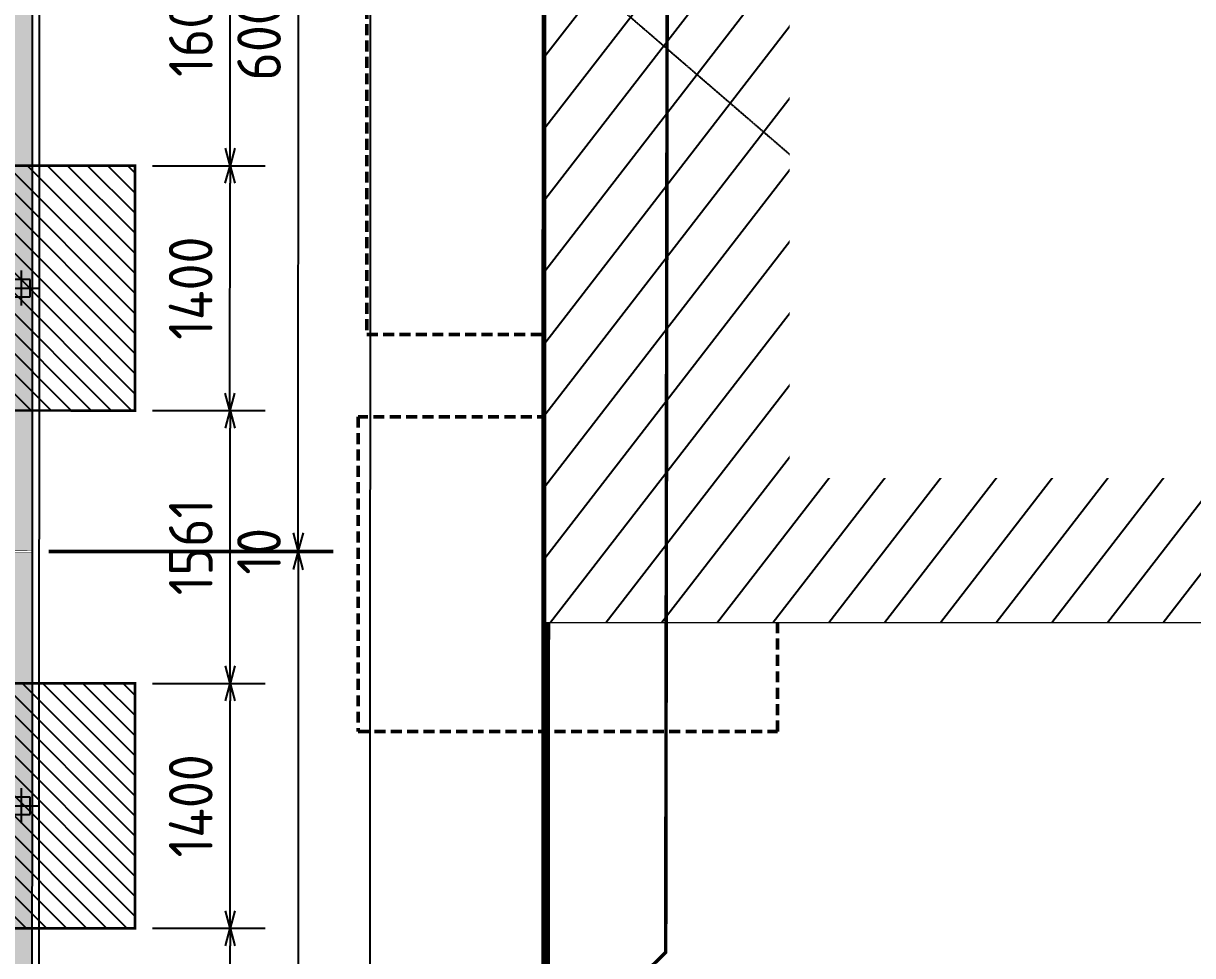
# Model space of a CAD drawing. Header units: centimetres. Extents: x -6122352 to 7132207, y -1694241 to 1947892.
# Drawn here: x 201279 to 207969, y -128891 to -123559 of the extents above; entities that cross this region are included whole.
import ezdxf
from ezdxf.xclip import XClip

# ---------------------------------------------------------------- set-up
doc = ezdxf.new("R2010")
doc.units = ezdxf.units.CM
doc.header["$MEASUREMENT"] = 0
doc.header["$XCLIPFRAME"] = 2
doc.header["$PDMODE"] = 66
doc.header["$PDSIZE"] = 100
for name, pattern in [('DASHED2', [0.375, 0.25, -0.125]), ('XR-AR-END-SETTING OUT PLAN$0$23261-XR-AR-SI-GF$0$HIDDEN', [0.375, 0.25, -0.125]), ('XR-AR-END-SETTING OUT PLAN$0$23585-XR-AR-END-GROUND FLOOR$0$945-4P-1-101-GROUND FLOOR PLAN$0$XR-MIDDLE-GROUND FLOOR PLAN$0$HIDDEN2', [0.1875, 0.125, -0.0625]), ('XR-AR-END-SETTING OUT PLAN$0$23585-XR-AR-END-GROUND FLOOR$0$XR-END-GROUND FLOOR PLAN$0$HIDDEN2', [0.1875, 0.125, -0.0625])]:
    doc.linetypes.add(name, pattern=pattern)
for name, color, linetype in [('00-MI-DIM', 7, 'Continuous'), ('23585-XR-AR-BOUNDARY WALLS AND SETBACKS$0$setback', 7, 'XR-AR-END-SETTING OUT PLAN$0$23261-XR-AR-SI-GF$0$HIDDEN'), ('@MI-FOOTINGS', 7, 'Continuous'), ('@MI-REF LAYER', 7, 'Continuous'), ('@MI-TYPE-02', 6, 'Continuous'), ('B_TH_6', 7, 'Continuous')]:
    doc.layers.add(name, color=color, linetype=linetype)
doc.layers.add('08-Compound Wall-2', color=6, linetype='Continuous', lineweight=25, true_color=0xff00ff)
for name, color, linetype, lineweight in [('@ Foundations', 4, 'DASHED2', 50), ('A-ANNO-TEXT', 3, 'Continuous', 25), ('XR-AR-END-SETTING OUT PLAN$0$23585-XR-AR-END-GROUND FLOOR$0$A-DOOR-FULL', 1, 'Continuous', 9), ('XR-AR-END-SETTING OUT PLAN$0$23585-XR-AR-END-GROUND FLOOR$0$A-GLAZ-SILL', 8, 'Continuous', 5), ('XR-AR-END-SETTING OUT PLAN$0$23585-XR-AR-END-GROUND FLOOR$0$A-GLAZ-WNDO', 232, 'Continuous', 9), ('XR-AR-END-SETTING OUT PLAN$0$23585-XR-AR-END-GROUND FLOOR$0$A-WALL', 7, 'Continuous', 30), ('XR-AR-END-SETTING OUT PLAN$0$23585-XR-AR-END-GROUND FLOOR$0$S-COLS', 51, 'Continuous', 40), ('XR-AR-END-SETTING OUT PLAN$0$23585-XR-AR-END-GROUND FLOOR$0$S-COLS-PATT', 8, 'Continuous', 5)]:
    doc.layers.add(name, color=color, linetype=linetype, lineweight=lineweight)
doc.styles.add('Schueco-BEMSTIL', font='isocpeur.ttf', dxfattribs={"width": 0.9})
doc.styles.get("Standard").update_dxf_attribs({"font": 'arial.ttf'})
doc.dimstyles.new('LEADER', dxfattribs={"dimtxt": 0.18, "dimasz": 0.25, "dimexe": 0.18, "dimexo": 0.0625, "dimgap": 0.09, "dimtad": 0, "dimtih": 1, "dimtoh": 1, "dimdec": 4, "dimzin": 0, "dimdsep": 46, "dimtxsty": 'Standard', "dimblk": 'DOT', "dimcen": 0.09, "dimadec": 0, "dimazin": 0, "dimtfac": 1, "dimtdec": 4, "dimtofl": 0, "dimtmove": 0, "dimatfit": 3, "dimldrblk": 'DOT', "dimfxl": 1, "dimtolj": 1, "dimtzin": 0, "dimarcsym": 0})
doc.dimstyles.new('MI- JWC-TXT-2.5 MM', dxfattribs={"dimscale": 1.5, "dimtxt": 2.5, "dimasz": 1, "dimexe": 2, "dimexo": 1, "dimgap": 1, "dimtad": 1, "dimdec": 0, "dimdsep": 46, "dimtxsty": 'Schueco-BEMSTIL', "dimblk": 'OPEN30', "dimcen": 0, "dimdle": 2, "dimclrd": 140, "dimclre": 8, "dimclrt": 40, "dimadec": 0, "dimazin": 2, "dimtfac": 1, "dimtdec": 0, "dimtix": 1, "dimtmove": 2, "dimatfit": 3, "dimldrblk": 'OPEN', "dimfxl": 2, "dimlwd": -1, "dimlwe": -1, "dimarcsym": 0})

# ---------------------------------------------------------------- blocks, each defined once
blk = doc.blocks.new('23585-XR-AR-BOUNDARY WALLS AND SETBACKS')
at = {"layer": '08-Compound Wall-2'}
blk.add_lwpolyline([(496661.8879833916, 2768995.669443217), (496644.2671144888, 2769011.816279922), (496638.2220302026, 2769005.218743674), (496634.1686299393, 2769000.794943388), (496630.1152299397, 2768996.371143387), (496626.0618284178, 2768991.947541727), (496622.0082282795, 2768987.523741574), (496617.9548299392, 2768983.099943387), (496613.9014284183, 2768978.676341726), (496607.7875857719, 2768972.003674042), (496625.4091565373, 2768955.857538376)], dxfattribs=at)
at = {"layer": '23585-XR-AR-BOUNDARY WALLS AND SETBACKS$0$setback', "ltscale": 40, "const_width": 0.05}
blk.add_lwpolyline([(496658.8904438047, 2768994.618443312), (496644.5136244429, 2769007.792603783), (496640.3602061271, 2769003.259610265), (496636.3067982168, 2768998.835801632), (496632.2533982176, 2768994.412001632), (496628.1999525758, 2768989.988351822), (496624.1463484088, 2768985.564547272), (496620.0929982165, 2768981.140801632), (496616.039552577, 2768976.717151821), (496611.8848731982, 2768972.182721277), (496626.262358151, 2768959.00904762), (496630.4169551398, 2768963.54325382), (496634.4703508894, 2768967.967049183), (496638.5237508903, 2768972.390849182), (496642.5771508896, 2768976.814649183), (496646.6305508894, 2768981.238449182), (496650.6839508899, 2768985.662249183), (496654.7373508896, 2768990.086049182), (496658.8904438047, 2768994.618443312)], dxfattribs=at)
blk = doc.blocks.new('A$C9d9485f6')
at = {"layer": 'A-ANNO-TEXT', "rotation": 312.4881850805905}
blk.add_blockref('23585-XR-AR-BOUNDARY WALLS AND SETBACKS', (-2377088.534775567, -1504219.252137818), dxfattribs=at)
blk = doc.blocks.new('*U37')
for points in [[(91, -5.684341886080801e-14), (41, -5.684341886080801e-14), (41, 1021), (91, 1021)], [(0, 0), (38, -5.684341886080801e-14), (38, -50), (50, -50), (50, -109.9999999801787), (0, -109.9999999801787)], [(1100, 2.842170943040401e-14), (1062, -2.842170943040401e-14), (1062, -49.99999999999997), (1050, -49.99999999999997), (1050, -109.9999999801786), (1100, -109.9999999801786)]]:
    blk.add_lwpolyline(points, close=True)
at = {"color": 8, "linetype": 'XR-AR-END-SETTING OUT PLAN$0$23585-XR-AR-END-GROUND FLOOR$0$XR-END-GROUND FLOOR PLAN$0$HIDDEN2'}
blk.add_arc((41, -5.684341886080801e-14), 1021, 1.594950045944486e-15, 90, dxfattribs=at)
at = {"layer": 'XR-AR-END-SETTING OUT PLAN$0$23585-XR-AR-END-GROUND FLOOR$0$A-GLAZ-SILL', "linetype": 'XR-AR-END-SETTING OUT PLAN$0$23585-XR-AR-END-GROUND FLOOR$0$945-4P-1-101-GROUND FLOOR PLAN$0$XR-MIDDLE-GROUND FLOOR PLAN$0$HIDDEN2', "ltscale": 3}
blk.add_lwpolyline([(0, 0), (1100, 0), (1100, -109.9999999801786), (0, -109.9999999801786)], close=True, dxfattribs=at)
blk = doc.blocks.new('XR-AR-END-SETTING OUT PLAN$0$23585-XR-AR-END-GROUND FLOOR$0$A$C75a8815d')
at = {"layer": 'XR-AR-END-SETTING OUT PLAN$0$23585-XR-AR-END-GROUND FLOOR$0$S-COLS', "color": 252, "lineweight": 30}
for points in [[(-0.02841067314147949, 3499.999932765961), (-0.02841019630432129, 2699.999933242798), (249.9715893268585, 2699.999932765961), (249.9715902805328, 3499.999933004379)], [(3.814697265625e-06, 0.001664876937866211), (3.814697265625e-06, 550.001665353775), (250.0000038146973, 550.0016646385193), (250.0000038146973, 0.001665115356445312)]]:
    blk.add_lwpolyline(points, close=True, dxfattribs=at)
blk = doc.blocks.new('XR-AR-END-SETTING OUT PLAN')
at = {"layer": 'XR-AR-END-SETTING OUT PLAN$0$23585-XR-AR-END-GROUND FLOOR$0$A-GLAZ-SILL', "color": 8}
blk.add_line((3250.100986972451, 6049.997144699097), (3250.10133947432, 8199.998291492462), dxfattribs=at)
at = {"layer": 'XR-AR-END-SETTING OUT PLAN$0$23585-XR-AR-END-GROUND FLOOR$0$A-GLAZ-WNDO', "color": 8}
for p, q in [((3000.101339235902, 8199.998291015625), (3000.101339116693, 8149.998291015625)), ((3150.100986912847, 6099.997143745422), (3150.101339116693, 8199.998291015625)), ((3150.101339116693, 8199.998291015625), (3150.101339295506, 8149.998290538788)), ((3150.101339295506, 8149.998290538788), (3000.101339116693, 8149.998291015625)), ((3000.101213410497, 7447.998108863831), (3000.101213350892, 7497.998109340668)), ((3000.101213350892, 7497.998109340668), (3150.101213827729, 7497.998108386993)), ((3150.101213827729, 7497.998108386993), (3150.101213887334, 7447.998108863831)), ((3150.101213887334, 7447.998108863831), (3000.101213410497, 7447.998108863831)), ((3000.100987270474, 6746.998107910156), (3000.100986436009, 6796.998108863831)), ((3000.100986436009, 6796.998108863831), (3150.100987270474, 6796.998108863831)), ((3150.100987270474, 6796.998108863831), (3150.100986376405, 6746.998108863831)), ((3150.100986376405, 6746.998108863831), (3000.100987270474, 6746.998107910156)), ((3000.100986972451, 6049.997144699097), (3000.100986972451, 6099.997144699097)), ((3000.100986972451, 6099.997144699097), (3150.100986912847, 6099.997143745422)), ((3150.100986912847, 6099.997143745422), (3150.100987151265, 6049.997144699097)), ((3000.100986972451, 6049.997144699097), (3250.100986972451, 6049.997144699097))]:
    blk.add_line(p, q, dxfattribs=at)
for points in [[(3250.122793927789, 8199.997313976288), (3000.101339235902, 8199.998291015625)], [(3000.101213350892, 7497.998109340668), (3000.101339116693, 8149.998291015625)], [(3050.101339116693, 8149.998291015625), (3050.101213350892, 7497.998108863831)], [(3000.100986972451, 6099.997144699097), (3000.101213410497, 7447.998108863831)], [(3050.101213291287, 7447.998109340668), (3050.100986912847, 6796.998107910156)], [(3050.100986853242, 6746.998108386993), (3050.1009863168, 6099.997145175934)]]:
    blk.add_lwpolyline(points, dxfattribs=at)
at = {"layer": 'XR-AR-END-SETTING OUT PLAN$0$23585-XR-AR-END-GROUND FLOOR$0$A-WALL', "color": 8}
for points in [[(9250.102083459496, 6650.001490592957), (9050.100989297032, 6650.001235485077), (9050.10098965466, 8750.000639915466), (6850.11106570065, 8750.002635478973), (6850.111066058278, 8700.0026679039), (6750.111065879464, 8700.002668380737), (6750.111065879464, 8750.000871658325), (6650.111065939069, 8750.000871658325), (6650.111065283418, 8850.002022743225), (6950.111065164208, 8850.002250671387), (6950.111065879464, 8899.99970960617), (7050.111065879464, 8899.99970817566), (7050.11106570065, 8850.002797603607), (9050.099628582597, 8850.000640392303), (9050.10098899901, 10349.9981546402), (7050.11106581986, 10349.99975156784), (7050.111065998673, 9799.999710083008), (6950.11106570065, 9799.999708652496), (6950.112433806062, 10550.00580835342), (7050.108891561627, 10550.00580835342), (7050.104876235127, 10449.99988079071), (9050.099116638303, 10449.9981546402), (9049.948119357228, 19523.36598014832), (9249.950268521905, 19523.36597967148)], [(4790.1072358042, 8749.999267578125), (3250.101112738252, 8749.997854709625), (3250.123472645879, 8199.998291492462), (3000.123275354505, 8199.998291015625), (3000.100934281945, 8999.998242855072), (4540.107388034463, 8999.998847484589), (4540.107358470559, 9049.998554706573), (4790.107358232141, 9049.99855518341)], [(5650.11106570065, 8750.000054359436), (4790.107256367803, 8749.999291419983), (4790.107256188989, 8850.000108718872), (5650.111065641046, 8850.001082897186)], [(3250.12934859097, 5750.006791114807), (3250.100409820676, 5750.006854534149), (3250.100986972451, 6049.997144699097), (3000.129348531365, 6049.997144699097), (3000.129348650575, 5499.999974727631), (3250.129348769784, 5500.006791591644)], [(3250.129348710179, 5499.998108386993), (7760.105232134461, 5500.00174665451), (7760.105232253671, 5750.00045633316), (3250.129348531365, 5749.997789859772)]]:
    blk.add_lwpolyline(points, close=True, dxfattribs=at)
at = {"layer": 'XR-AR-END-SETTING OUT PLAN$0$23585-XR-AR-END-GROUND FLOOR$0$A-DOOR-FULL', "color": 8, "xscale": 0.9090909090912127, "yscale": 0.9090909090912127, "zscale": 0.9090909090912127, "rotation": 179.9999999999999}
blk.add_blockref('*U37', (6650.111066237092, 8750.001082897186), dxfattribs=at)
at = {"layer": 'XR-AR-END-SETTING OUT PLAN$0$23585-XR-AR-END-GROUND FLOOR$0$S-COLS-PATT', "color": 8}
blk.add_blockref('XR-AR-END-SETTING OUT PLAN$0$23585-XR-AR-END-GROUND FLOOR$0$A$C75a8815d', (3000.129344239831, 5499.998310089111), dxfattribs=at)
blk = doc.blocks.new('END UNIT')
at = {"xscale": 0.001, "yscale": 0.001, "zscale": 0.001}
blk.add_blockref('XR-AR-END-SETTING OUT PLAN', (-9.150201729830158, 0), dxfattribs=at)
blk = doc.blocks.new('TH_6')
blk.add_blockref('END UNIT', (495802.3053798428, 2769163.996563952))
blk = doc.blocks.new('A$Ce2a03a74')
at = {"layer": 'B_TH_6', "xscale": 999.9914829579993, "yscale": 999.9914829579993, "zscale": 999.9914829579993}
blk.add_blockref('TH_6', (-495790404.5228079, -2769140733.343811), dxfattribs=at)
blk = doc.blocks.new('23585-XR-AR-MALDIVE-2$0$TH_6')
at = {"ltscale": 10, "xscale": 0.00100002623446598, "yscale": 0.00100002623446598, "zscale": 0.00100002623446598}
blk.add_blockref('A$Ce2a03a74', (495794.6272259735, 2769164.318430193), dxfattribs=at)
at = {"layer": '@ Foundations', "linetype": 'DASHED2', "ltscale": 0.25}
for points in [[(495795.1302812214, 2769171.141854167), (495797.4302812215, 2769171.141854167), (495797.4302812215, 2769174.041854167), (495795.1302812214, 2769174.041854167)], [(495797.4802812214, 2769168.871854167), (495797.4802812214, 2769170.671854167), (495795.0802812214, 2769170.671854167), (495795.0802812214, 2769168.871854167)]]:
    blk.add_lwpolyline(points, close=True, dxfattribs=at)
blk = doc.blocks.new('_Dot')
at = {"color": 0, "linetype": 'ByBlock', "lineweight": -2}
blk.add_line((-0.5, 0), (-1, 0), dxfattribs=at)
at = {"color": 0, "linetype": 'ByBlock', "const_width": 0.5}
blk.add_lwpolyline([(-0.25, 0, 1), (0.25, 0, 1)], format="xyb", close=True, dxfattribs=at)
blk = doc.blocks.new('_Open30')
at = {"color": 0, "linetype": 'ByBlock', "lineweight": -2}
for p, q in [((-1, 0.26794919), (0, 0)), ((0, 0), (-1, -0.26794919)), ((0, 0), (-1, 0))]:
    blk.add_line(p, q, dxfattribs=at)
blk = doc.blocks.new('*D1238')
at = {"layer": '00-MI-DIM', "color": 8, "transparency": 16777216}
for p, q in [((436944.3528244827, -191369.7870916967), (438571.1533360409, -191370.0785694161)), ((436946.5045704855, -197269.6402167009), (438570.096245418, -197269.9311194854))]:
    blk.add_line(p, q, dxfattribs=at)
at = {"layer": '00-MI-DIM', "color": 140, "transparency": 16777216}
blk.add_line((438371.1354220135, -191470.0427333356), (438370.114165866, -197169.8952866152), dxfattribs=at)
at = {"layer": 'Defpoints', "color": 0, "transparency": 16777216}
for p in [(436844.3528260879, -191369.769174459), (436846.5045720906, -197269.6222994632), (438370.0962486283, -197269.89528501)]:
    blk.add_point(p, dxfattribs=at)
at = {"layer": '00-MI-DIM', "color": 140, "transparency": 16777216, "xscale": 100, "yscale": 100, "zscale": 100}
for p, rotation in [((438371.1533392512, -191370.0427349407), 89.98973417893167), ((438370.0962486283, -197269.89528501), 269.9897341789317)]:
    blk.add_blockref('_Open30', p, dxfattribs=dict(at, rotation=rotation))
at = {"layer": '00-MI-DIM', "color": 40, "transparency": 16777216, "insert": (438145.6247975514, -194319.9286961905), "char_height": 250, "attachment_point": 5, "rotation": 89.98973417893166, "style": 'Schueco-BEMSTIL'}
blk.add_mtext('5900', dxfattribs=at)
blk = doc.blocks.new('_Open')
at = {"color": 0, "linetype": 'ByBlock', "lineweight": -2}
for p, q in [((-1, 0.1666666666666667), (0, 0)), ((-1, -0.1666666666666667), (0, 0)), ((0, 0), (-1, 0))]:
    blk.add_line(p, q, dxfattribs=at)
blk = doc.blocks.new('*D1239')
at = {"layer": '00-MI-DIM', "color": 140, "transparency": 16777216}
for p, q in [((438371.1730482955, -191260.0427368601), (438371.1909655333, -191160.0427384652)), ((438371.1533393341, -191370.0427349407), (438371.1551310578, -191360.0427352549)), ((438371.1354220964, -191470.0427333356), (438371.1175048586, -191570.0427317305))]:
    blk.add_line(p, q, dxfattribs=at)
at = {"layer": '00-MI-DIM', "color": 8, "transparency": 16777216}
for p, q in [((436944.3528244827, -191369.7870916967), (438571.1533361238, -191370.0785694162)), ((436944.3563694643, -191359.787092325), (438571.1551278476, -191360.0785697303))]:
    blk.add_line(p, q, dxfattribs=at)
at = {"layer": 'Defpoints', "color": 0, "transparency": 16777216}
for p in [(436844.3528260879, -191369.769174459), (436844.3563710694, -191359.7691750873), (438371.1551310578, -191360.0427352549)]:
    blk.add_point(p, dxfattribs=at)
at = {"layer": '00-MI-DIM', "color": 140, "transparency": 16777216, "xscale": 100, "yscale": 100, "zscale": 100}
for p, rotation in [((438371.1551310578, -191360.0427352549), 269.9897341789317), ((438371.1533393341, -191370.0427349407), 89.98973417893167)]:
    blk.add_blockref('_Open30', p, dxfattribs=dict(at, rotation=rotation))
at = {"layer": '00-MI-DIM', "color": 40, "transparency": 16777216, "insert": (438146.1542388076, -191365.002421313), "char_height": 250, "attachment_point": 5, "rotation": 89.98973417893166, "style": 'Schueco-BEMSTIL'}
blk.add_mtext('10', dxfattribs=at)
blk = doc.blocks.new('*D1240')
at = {"layer": '00-MI-DIM', "color": 8, "transparency": 16777216}
for p, q in [((436946.4833584462, -185359.7874693318), (438572.2301621358, -185360.0787582559)), ((436944.3563694642, -191359.787092325), (438571.1551278898, -191360.0785697303))]:
    blk.add_line(p, q, dxfattribs=at)
at = {"layer": '00-MI-DIM', "color": 140, "transparency": 16777216}
blk.add_line((438371.1730483377, -191260.04273686), (438372.2122481084, -185460.0429221753), dxfattribs=at)
at = {"layer": 'Defpoints', "color": 0, "transparency": 16777216}
for p in [(436846.4833600514, -185359.7695520941), (438372.2301653461, -185360.0429237805), (436844.3563710693, -191359.7691750873)]:
    blk.add_point(p, dxfattribs=at)
at = {"layer": '00-MI-DIM', "color": 140, "transparency": 16777216, "xscale": 100, "yscale": 100, "zscale": 100}
for p, rotation in [((438372.2301653461, -185360.0429237805), 89.98973417893167), ((438371.1551311, -191360.0427352549), 269.9897341789317)]:
    blk.add_blockref('_Open30', p, dxfattribs=dict(at, rotation=rotation))
at = {"layer": '00-MI-DIM', "color": 40, "transparency": 16777216, "insert": (438146.6926518347, -188360.0025157542), "char_height": 250, "attachment_point": 5, "rotation": 89.98973417893166, "style": 'Schueco-BEMSTIL'}
blk.add_mtext('6000', dxfattribs=at)
blk = doc.blocks.new('*D1252')
at = {"layer": '00-MI-DIM', "color": 8, "transparency": 16777216}
for p, q in [((436895.3779130885, -149271.1944580374), (438990.7380413861, -149271.5698886985)), ((436886.5042159107, -197271.618946779), (438982.1376910816, -197271.9944264163))]:
    blk.add_line(p, q, dxfattribs=at)
at = {"layer": '00-MI-DIM', "color": 140, "transparency": 16777216}
blk.add_line((438782.1556115296, -197171.958593546), (438790.7201273586, -149371.534052618), dxfattribs=at)
at = {"layer": 'Defpoints', "color": 0, "transparency": 16777216}
for p in [(436795.3779146937, -149271.1765407997), (438790.7380445963, -149271.5340542231), (436786.5042175158, -197271.6010295413)]:
    blk.add_point(p, dxfattribs=at)
at = {"layer": '00-MI-DIM', "color": 140, "transparency": 16777216, "xscale": 100, "yscale": 100, "zscale": 100}
for p, rotation in [((438790.7380445963, -149271.5340542231), 89.98973417893167), ((438782.1376942919, -197271.9585919409), 269.9897341789317)]:
    blk.add_blockref('_Open30', p, dxfattribs=dict(at, rotation=rotation))
at = {"layer": '00-MI-DIM', "color": 40, "transparency": 16777216, "insert": (438561.4378730557, -173271.7060092971), "char_height": 250, "attachment_point": 5, "rotation": 89.98973417893166, "style": 'Schueco-BEMSTIL'}
blk.add_mtext('48000', dxfattribs=at)
blk = doc.blocks.new('T2-FOOTING PLAN')
at = {"layer": '@MI-FOOTINGS', "transparency": 33554679}
h = blk.add_hatch(dxfattribs=at)
h.set_pattern_fill('ANSI31', color=8, scale=650)
h.set_pattern_definition([(45, (0, 0), (-57.45242597140699, 57.45242597140699), [])])
h.paths.add_polyline_path([(-700, 650), (700, 650), (700, -650), (-700, -650)])
at = {"layer": '@MI-FOOTINGS', "color": 160, "true_color": 0x3340f0, "const_width": 15}
blk.add_lwpolyline([(-700, 650), (700, 650), (700, -650), (-700, -650)], close=True, dxfattribs=at)
at = {"layer": '@MI-FOOTINGS', "color": 30}
blk.add_point((0, 0), dxfattribs=at)
blk = doc.blocks.new('*D1221')
at = {"layer": '00-MI-DIM', "color": 8, "transparency": 16777216}
for p, q in [((437537.175861144, -193520.819653304), (438180.6089818574, -193520.9349387476)), ((437536.8876695258, -195120.8196741245), (438180.3223060457, -195120.9349598397))]:
    blk.add_line(p, q, dxfattribs=at)
at = {"layer": '00-MI-DIM', "color": 140, "transparency": 16777216}
blk.add_line((437980.3402264937, -195020.8991269695), (437980.59106783, -193620.8991026671), dxfattribs=at)
at = {"layer": 'Defpoints', "color": 0, "transparency": 16777216}
for p in [(437437.1758627492, -193520.8017360663), (437980.6089850677, -193520.8991042722), (437436.8876711309, -195120.8017568868)]:
    blk.add_point(p, dxfattribs=at)
at = {"layer": '00-MI-DIM', "color": 140, "transparency": 16777216, "xscale": 100, "yscale": 100, "zscale": 100}
for p, rotation in [((437980.6089850677, -193520.8991042722), 89.98973417893167), ((437980.3223092559, -195120.8991253643), 269.9897341789317)]:
    blk.add_blockref('_Open30', p, dxfattribs=dict(at, rotation=rotation))
at = {"layer": '00-MI-DIM', "color": 40, "transparency": 16777216, "insert": (437755.4656507734, -194320.8588010334), "char_height": 250, "attachment_point": 5, "rotation": 89.98973417893166, "style": 'Schueco-BEMSTIL'}
blk.add_mtext('1600', dxfattribs=at)
blk = doc.blocks.new('*D1222')
at = {"layer": '00-MI-DIM', "color": 8, "transparency": 16777216}
for p, q in [((437537.4267024918, -192120.8196757759), (438180.8598232049, -192120.9349612196)), ((437537.1758611441, -193520.819653304), (438180.608981877, -193520.9349387476))]:
    blk.add_line(p, q, dxfattribs=at)
at = {"layer": '00-MI-DIM', "color": 140, "transparency": 16777216}
blk.add_line((437980.626902325, -193420.8991058774), (437980.8419091775, -192220.899125139), dxfattribs=at)
at = {"layer": 'Defpoints', "color": 0, "transparency": 16777216}
for p in [(437437.426704097, -192120.8017585382), (437980.8598264152, -192120.8991267441), (437437.1758627492, -193520.8017360663)]:
    blk.add_point(p, dxfattribs=at)
at = {"layer": '00-MI-DIM', "color": 140, "transparency": 16777216, "xscale": 100, "yscale": 100, "zscale": 100}
for p, rotation in [((437980.8598264152, -192120.8991267441), 89.98973417893167), ((437980.6089850873, -193520.8991042722), 269.9897341789317)]:
    blk.add_blockref('_Open30', p, dxfattribs=dict(at, rotation=rotation))
at = {"layer": '00-MI-DIM', "color": 40, "transparency": 16777216, "insert": (437755.7344093628, -192820.8588017233), "char_height": 250, "attachment_point": 5, "rotation": 89.98973417893166, "style": 'Schueco-BEMSTIL'}
blk.add_mtext('1400', dxfattribs=at)
blk = doc.blocks.new('*D1223')
at = {"layer": '00-MI-DIM', "color": 8, "transparency": 16777216}
for p, q in [((437536.6281738217, -190559.8932782983), (438181.1394980897, -190560.0087569263)), ((437537.4267024918, -192120.819675776), (438180.8598232268, -192120.9349612196))]:
    blk.add_line(p, q, dxfattribs=at)
at = {"layer": '00-MI-DIM', "color": 140, "transparency": 16777216}
blk.add_line((437980.8777436747, -192020.8991283493), (437981.1215840623, -190659.9729208457), dxfattribs=at)
at = {"layer": 'Defpoints', "color": 0, "transparency": 16777216}
for p in [(437436.6281754269, -190559.8753610606), (437981.1395013, -190559.9729224508), (437437.4267040969, -192120.8017585383)]:
    blk.add_point(p, dxfattribs=at)
at = {"layer": '00-MI-DIM', "color": 140, "transparency": 16777216, "xscale": 100, "yscale": 100, "zscale": 100}
for p, rotation in [((437981.1395013, -190559.9729224508), 89.98973417893167), ((437980.859826437, -192120.8991267442), 269.9897341789317)]:
    blk.add_blockref('_Open30', p, dxfattribs=dict(at, rotation=rotation))
at = {"layer": '00-MI-DIM', "color": 40, "transparency": 16777216, "insert": (437755.9996674801, -191340.3957108126), "char_height": 250, "attachment_point": 5, "rotation": 89.98973417893166, "style": 'Schueco-BEMSTIL'}
blk.add_mtext('1561', dxfattribs=at)
blk = doc.blocks.new('*D1224')
at = {"layer": '00-MI-DIM', "color": 8, "transparency": 16777216}
for p, q in [((437536.8790151693, -189159.8933007703), (438180.3121358824, -189160.0085862139)), ((437536.6281738217, -190559.8932782983), (438180.0612945544, -190560.008563742))]:
    blk.add_line(p, q, dxfattribs=at)
at = {"layer": '00-MI-DIM', "color": 140, "transparency": 16777216}
blk.add_line((437980.0792150024, -190459.9727308717), (437980.2942218549, -189259.9727501333), dxfattribs=at)
at = {"layer": 'Defpoints', "color": 0, "transparency": 16777216}
for p in [(437436.8790167745, -189159.8753835326), (437980.3121390927, -189159.9727517385), (437436.6281754269, -190559.8753610606)]:
    blk.add_point(p, dxfattribs=at)
at = {"layer": '00-MI-DIM', "color": 140, "transparency": 16777216, "xscale": 100, "yscale": 100, "zscale": 100}
for p, rotation in [((437980.3121390927, -189159.9727517385), 89.98973417893167), ((437980.0612977647, -190559.9727292665), 269.9897341789317)]:
    blk.add_blockref('_Open30', p, dxfattribs=dict(at, rotation=rotation))
at = {"layer": '00-MI-DIM', "color": 40, "transparency": 16777216, "insert": (437755.1867220403, -189859.9324267177), "char_height": 250, "attachment_point": 5, "rotation": 89.98973417893166, "style": 'Schueco-BEMSTIL'}
blk.add_mtext('1400', dxfattribs=at)
blk = doc.blocks.new('*D1225')
at = {"layer": '00-MI-DIM', "color": 8, "transparency": 16777216}
for p, q in [((437537.1672067877, -187559.8932799497), (438181.6770152716, -187560.008758306)), ((437536.8790151693, -189159.8933007703), (438181.3903394598, -189160.0087793981))]:
    blk.add_line(p, q, dxfattribs=at)
at = {"layer": '00-MI-DIM', "color": 140, "transparency": 16777216}
blk.add_line((437981.4082599078, -189059.9729465279), (437981.6591012441, -187659.9729222255), dxfattribs=at)
at = {"layer": 'Defpoints', "color": 0, "transparency": 16777216}
for p in [(437437.1672083929, -187559.875362712), (437981.6770184818, -187559.9729238306), (437436.8790167745, -189159.8753835325)]:
    blk.add_point(p, dxfattribs=at)
at = {"layer": '00-MI-DIM', "color": 140, "transparency": 16777216, "xscale": 100, "yscale": 100, "zscale": 100}
for p, rotation in [((437981.6770184818, -187559.9729238306), 89.98973417893167), ((437981.3903426701, -189159.9729449227), 269.9897341789317)]:
    blk.add_blockref('_Open30', p, dxfattribs=dict(at, rotation=rotation))
at = {"layer": '00-MI-DIM', "color": 40, "transparency": 16777216, "insert": (437756.5336841876, -188359.9326205918), "char_height": 250, "attachment_point": 5, "rotation": 89.98973417893166, "style": 'Schueco-BEMSTIL'}
blk.add_mtext('1600', dxfattribs=at)
blk = doc.blocks.new('M3 REF WITH TABLES')
at = {"color": 1, "const_width": 0.01999999999999999}
blk.add_lwpolyline([(167.9228351014899, 112.2811004458927), (167.7662222305662, 117.3893963405862), (158.0032244412578, 126.358953722287), (158.2533092083759, 126.6357307746075), (158.0032244412578, 126.358953722287), (155.6184852925944, 128.5178424660116), (150.348795557511, 128.3869002950378)], dxfattribs=at)
blk = doc.blocks.new('T2-PARTITION WALL')
at = {"layer": '@MI-TYPE-02'}
h = blk.add_hatch(color=256, dxfattribs=at)
h.dxf.hatch_style = 1
h.paths.add_polyline_path([(-71.02508106571622, -42098.55009387963), (-68.87369340774603, -48000.4032188518), (51.12629905209178, -48000.44575863145), (48.97491139412159, -42098.59263365931)])
h.paths.add_polyline_path([(-68.89454710215796, -36088.55047151487), (-71.02153608424123, -42088.55009450795), (48.97845637565479, -42088.5926342876), (51.10544535767986, -36088.59301129446)])
h.paths.add_polyline_path([(-66.7640131386579, -30078.55084915002), (-68.89100212074118, -36078.55047214316), (51.10899033915484, -36078.59301192281), (53.23597932123812, -30078.59338892964)])
h.paths.add_polyline_path([(-64.63347917504143, -24068.55122678523), (-66.7604681570665, -30068.55084977832), (53.23952430277131, -30068.59338955799), (55.36651328485459, -24068.59376656482)])
h.paths.add_polyline_path([(-64.59134481713409, -23929.04480615037), (-63.51631047029514, -17929.04490245861), (56.48368760355515, -17929.06640314552), (55.40865325671621, -23929.06630683731)])
h.paths.add_polyline_path([(-63.51451874629129, -17919.04490261909), (-62.43948439945234, -11919.04499892736), (57.56051367439795, -11919.0664996143), (56.48547932755901, -17919.06640330606)])
h.paths.add_polyline_path([(-62.43769267533207, -11909.04499908781), (-61.36265832849313, -5909.045095396083), (58.63733974535717, -5909.066596083023), (57.56230539846001, -11909.06649977478)])
h.paths.add_polyline_path([(-61.36086660448927, -5899.04509555659), (-60.01430928823538, 0.01075290745939128), (59.98568878561491, -0.01074777948088013), (58.63913146936102, -5899.066596243531)])
at = {"layer": '@MI-TYPE-02', "const_width": 2.5}
for points in [[(-68.89454710215796, -36088.55047151487), (-71.02153608424123, -42088.55009450795), (48.97845637565479, -42088.5926342876), (51.10544535767986, -36088.59301129446)], [(-71.02508106571622, -42098.55009387963), (-68.87369340774603, -48000.4032188518), (51.12629905209178, -48000.44575863145), (48.97491139412159, -42098.59263365931)]]:
    blk.add_lwpolyline(points, close=True, dxfattribs=at)
at = {"layer": '@MI-FOOTINGS', "rotation": 89.98973417812736}
for p in [(-8.624308159633074, -40588.58236944265), (-8.076620837266091, -43549.50874444834)]:
    blk.add_blockref('T2-FOOTING PLAN', p, dxfattribs=at)
at = {"layer": '00-MI-DIM'}
for base, p1, p2, picture, middle in [((1995.360129902663, -0.3575134233979043), (-8.87369717785623, -48000.42448874158), (0, 0), '*D1252', (1766.059958362021, -24000.52946849744)), ((1186.299103788131, -38288.79638303092), (641.5011020807739, -39888.69884273285), (641.7892936991717, -38288.69882191229), '*D1225', (961.1557694938689, -39088.75607979211)), ((1184.934224398972, -39888.79621093877), (641.250260733175, -41288.69882026094), (641.5011020807921, -39888.69884273291), '*D1224', (959.8088073466112, -40588.75588591796)), ((1185.7615866063, -41288.79638165114), (642.0487894031409, -42849.62521773854), (641.2502607330986, -41288.69882026094), '*D1223', (960.6217527863643, -42069.21917001293)), ((1574.718333934608, -47998.71874421032), (48.97491139412159, -42098.59263365931), (51.12665739690419, -47998.44575866353), '*D1238', (1350.246882857697, -45048.75215539083)), ((1185.481911721513, -42849.72258594443), (641.797948055542, -44249.62519526662), (642.0487894032173, -42849.6252177385), '*D1222', (960.3564946690946, -43549.68226092358)), ((1185.231070373994, -44249.7225634725), (641.5097564371841, -45849.62521608713), (641.7979480554656, -44249.6251952666), '*D1221', (960.0877360796745, -45049.68226023368))]:
    dim = blk.add_linear_dim(base=base, p1=p1, p2=p2, angle=89.98973417893167, dimstyle='MI- JWC-TXT-2.5 MM', dxfattribs=at)
    dim.commit()
    dim.dimension.update_dxf_attribs({"geometry": picture, "text_midpoint": middle, "insert": (-436795.3779146937, 149271.1765407997)})
for base, p1, p2, picture, middle in [((1576.852250652446, -36088.86638298078), (48.97845637565479, -42088.5926342876), (51.10544535762165, -36088.5930112944), '*D1240', (1576.314733529405, -39088.86628873934)), ((1575.777216364164, -42088.86619445522), (48.97491139412159, -42098.59263365931), (48.97845637571299, -42088.59263428763), '*D1239', (1575.776320502278, -42093.86619429811))]:
    dim = blk.add_linear_dim(base=base, p1=p1, p2=p2, angle=89.98973417893167, dimstyle='MI- JWC-TXT-2.5 MM', dxfattribs=at)
    dim.commit()
    dim.dimension.update_dxf_attribs({"geometry": picture, "text_midpoint": middle, "dimtype": 128, "insert": (-436795.3779146937, 149271.1765407997)})

msp = doc.modelspace()

# ---------------------------------------------------------------- block references
at = {"layer": '@MI-REF LAYER', "xscale": 1000, "yscale": 1000, "zscale": 1000}
msp.add_blockref('A$C9d9485f6', (-23958.95045533385, 48155.57226163784), dxfattribs=at)

# ---------------------------------------------------------------- next in the draw order: block references
at = {"layer": '@MI-REF LAYER'}
ref = msp.add_blockref('23585-XR-AR-MALDIVE-2$0$TH_6', (-496066867.0987805, -2769211397.596829), dxfattribs=dict(at, xscale=1000, yscale=1000, zscale=1000, rotation=359.9901722157166))
XClip(ref).set_block_clipping_path([(495793.2152802178, 2769163.996335161), (495847.25252525066, 2769163.9960809364), (495847.2535227563, 2769187.9361263197), (495838.3053463253, 2769187.8961598463), (495832.30534110335, 2769187.8961610533), (495826.3053362698, 2769187.896162259), (495820.3054766443, 2769187.896298579), (495814.30533649144, 2769187.8964472436), (495808.30533411563, 2769187.896448451), (495802.30547449016, 2769187.8965847697), (495793.21537316334, 2769187.9364898955)])

# ---------------------------------------------------------------- next in the draw order: block references
msp.add_blockref('T2-PARTITION WALL', (201276.1887829061, -84484.87137547387))

# ---------------------------------------------------------------- next in the draw order: wipeouts: each hides what was drawn before it
at = {"color": 10}
msp.add_wipeout([(204271.341374394, -112711.10651426944), (204268.92457500368, -126984.62992030081), (252569.92436445123, -126992.95856626707), (252571.12314505735, -112719.43444290076), (246322.1939183399, -112717.90728657704), (246322.2769979855, -113018.5143592934), (210521.14151336253, -113012.37349204558), (210521.32772171017, -112711.7503339721), (204271.34137689648, -112711.0889299053)], dxfattribs=at).dxf.layer = '@MI-REF LAYER'

# ---------------------------------------------------------------- next in the draw order: hatches: boundary and pattern name
at = {"layer": '@MI-REF LAYER'}
h = msp.add_hatch(dxfattribs=at)
h.set_pattern_fill('ANSI31', color=256, scale=1999.999998458916, angle=6.722712845868625)
h.set_pattern_definition([(51.72271284586864, (-2376763621.713655, -1504247786.630127), (-196.2554993275065, 154.8669715833345), [])])
h.paths.add_polyline_path([(252568.6198803241, -126993.0545955013), (252569.8706995401, -112719.5295379322), (246321.1000920893, -112718.4357854984), (246320.8462612017, -113020.4883291191), (210519.9618910979, -113012.9144714), (210520.013740395, -112712.2618354557), (204270.0368932944, -112711.1840154621), (204267.6258677372, -126984.7250073836)])

# ---------------------------------------------------------------- next in the draw order: linework, layer by layer
at = {"layer": '@MI-REF LAYER', "color": 1, "const_width": 20}
msp.add_lwpolyline([(201293.0999244902, -132438.63906688), (204954.253512011, -128872.8055110805), (204974.2290172926, -115615.0271739362), (205347.2458099264, -115612.4973816551), (204974.2290172926, -115615.0271739362), (204955.4798312377, -112398.2850513888), (201299.5644707085, -108600.77815438)], dxfattribs=at)
at = {"layer": '@MI-REF LAYER', "const_width": 5.000000000000002}
msp.add_lwpolyline([(204268.9303516416, -126984.6299215499), (252569.9243642285, -126992.9595096676), (252571.1751834445, -112719.4344520985), (246322.1939205999, -112717.8911564872), (246322.2769978362, -113018.5143624673), (210521.1415133295, -113012.3734920847), (210521.3277214142, -112711.7503342792), (204271.3413771988, -112711.0889296284)], close=True, dxfattribs=at)

# ---------------------------------------------------------------- next in the draw order: leaders
at = {"linetype": 'DASHED2'}
msp.add_leader([(202922.285559729, -121948.08178793), (205664.3886181771, -124309.0204427622)], dimstyle='LEADER', dxfattribs=at)

# ---------------------------------------------------------------- next in the draw order: wipeouts: each hides what was drawn before it
at = {"color": 10}
msp.add_wipeout([(205664.07075771876, -126159.97203861857), (212849.79441175552, -126161.20603101814), (212850.36138805476, -122859.6171605304), (205664.63773362435, -122858.38316932648), (205664.07075807182, -126159.97203831463)], dxfattribs=at).dxf.layer = '@MI-REF LAYER'

# ---------------------------------------------------------------- next in the draw order: block references
at = {"layer": '@MI-REF LAYER', "xscale": 1000, "yscale": 1000, "zscale": 1000, "rotation": 312.4882889992022}
msp.add_blockref('M3 REF WITH TABLES', (5073.57098191743, -84448.84299303715), dxfattribs=at)

doc.saveas('drawing.dxf')
